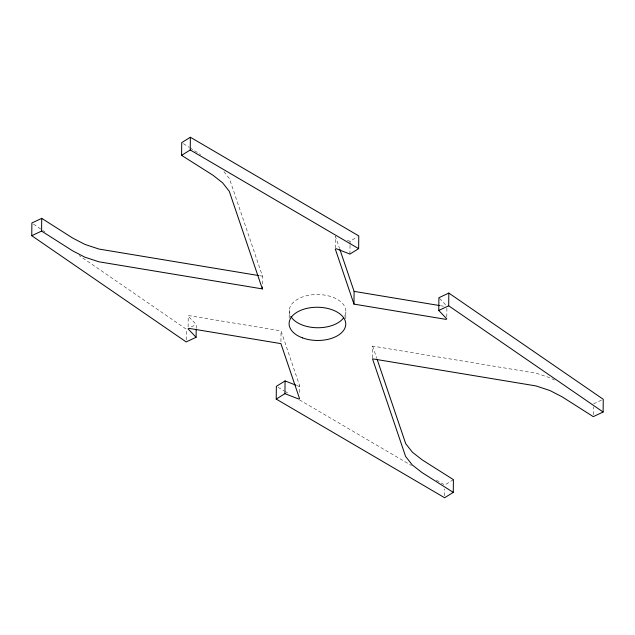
<?xml version="1.0" encoding="UTF-8"?>
<svg xmlns="http://www.w3.org/2000/svg" width="635" height="635" viewBox="0 0 635 635"><rect width="100%" height="100%" fill="white"/><g stroke="black" fill="none" stroke-linecap="round" stroke-linejoin="round"><path stroke-width="0.48" stroke-dasharray="3.17 2.38" d="M186.198 339.971L186.317 329.208L79.272 255.58M188.111 326.906L188.222 316.135L188.912 315.611L281.043 330.891L299.696 385.921L299.601 394.732M196.191 328.462L196.231 324.548L188.222 316.135M262.414 284.02L262.493 276.185L229.402 178.554L223.298 170.807M280.932 341.662L281.043 330.891M289.179 318.206L289.258 310.38M335.312 248.102L335.439 236.355L339.55 248.483M345.797 318.746L345.869 311.896M349.925 254.071L350.012 245.261M350.028 244.277L350.06 241.34L357.188 236.911M372.515 357.838L372.634 346.091L536.099 373.205L550.069 377.801L554.411 380.048M444.651 495.784L444.722 488.934M446.802 316.905L446.889 308.094M593.304 414.679L593.384 406.852M453.406 479.647L444.762 485.021L435.356 479.512M191.27 326.874L196.231 324.548M601.464 400.137L593.415 403.916L591.772 402.868M299.696 385.921L298.744 386.278L296.918 385.564M259.556 275.701L262.493 276.185M440.404 305.697L444.278 306.34M347.321 240.276L350.06 241.34M278.066 387.358L284.051 390.858M284.909 391.358L289.179 393.867M299.442 399.875L411.424 465.487M183.372 143.669L189.135 147.32M189.952 147.844L200.652 154.615M33.52 224.107L44.958 231.973M439.571 298.434L446.246 305.435M372.634 346.091L376.777 358.291M289.973 314.698A28.321 16.605 0.6 0 1 318.532 294.545A28.321 16.605 0.6 0 1 344.654 316.166"/><path stroke-width="0.95" d="M196.183 329.438L196.096 337.272L186.182 341.932L31.75 235.704L31.885 222.98L41.719 218.361L72.906 238.196L85.066 244.467L99.036 249.071L258.58 275.534M262.382 286.956L262.366 288.909L98.901 261.795L84.931 257.199L72.779 250.92L41.585 231.084L41.719 218.361M262.366 288.909L229.267 191.278L222.56 182.753L212.86 175.157L181.594 155.353L181.729 142.629L190.373 137.255L358.775 235.918L358.64 248.65L349.925 254.071L336.256 248.722L335.304 249.079L353.957 304.109L446.087 319.389L446.778 318.865L438.769 310.452L438.904 297.728L448.818 293.068L603.25 399.296L603.115 412.02L593.28 416.639L562.094 396.804L549.934 390.533L535.964 385.929L372.507 358.815L405.598 456.446L412.305 464.971L422.013 472.567L453.271 492.371L444.627 497.745L276.225 399.082L276.36 386.35L285.075 380.929L296.005 385.215M181.594 155.353L190.238 149.979L190.373 137.255M276.225 399.082L284.94 393.66L285.075 380.929M353.957 304.109L354.092 291.378L339.868 249.412M603.115 412.02L448.683 305.792L448.818 293.068M453.271 492.371L453.406 479.647L422.14 459.843L412.44 452.247L405.733 443.722L377.095 359.235M31.75 235.704L41.585 231.084M438.769 310.452L448.683 305.792M354.092 291.378L439.428 305.538M284.94 393.66L298.609 399.002L299.561 398.645L280.908 343.622L188.778 328.335L188.087 328.866L196.096 337.272M190.238 149.979L358.64 248.65M343.837 317.524A28.321 16.605 0.6 0 1 316.849 327.739A28.321 16.605 0.6 0 1 290.79 316.373M302.443 337.852A28.321 16.605 0.6 0 0 345.742 324.62A28.321 16.605 0.6 0 0 304.117 309.11A28.321 16.605 0.6 0 0 302.443 337.852"/></g></svg>
